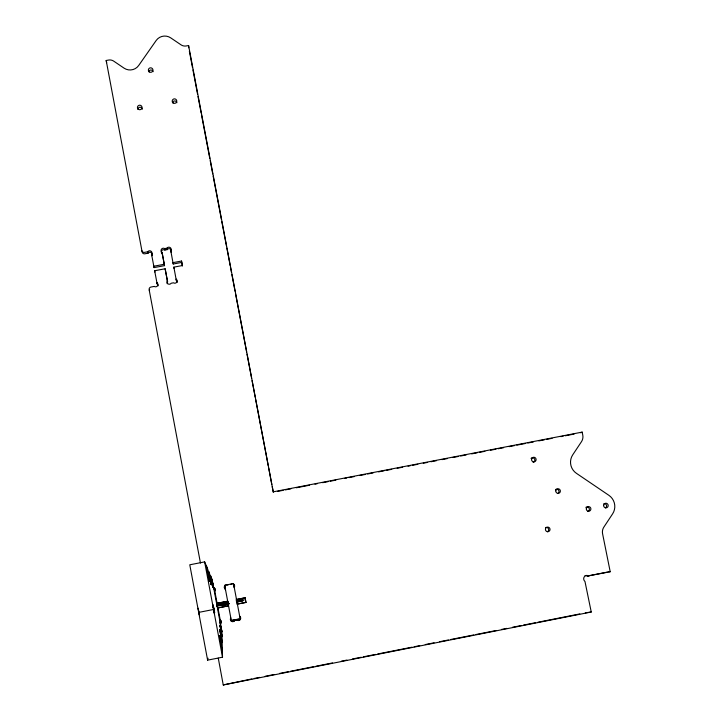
<?xml version="1.0" encoding="UTF-8"?>
<svg xmlns="http://www.w3.org/2000/svg" width="721" height="721" viewBox="0 0 721 721"><rect width="100%" height="100%" fill="white"/><g stroke="black" fill="none" stroke-linecap="round" stroke-linejoin="round"><path stroke-width="1.08" d="M228.386 603.892L227.331 603.666M237.497 601.575C237.56 604.342 236.371 598.908 236.2 600.917M240.084 601.071C240.219 603.117 237.732 597.682 239.309 601.684M225.862 603.856C225.168 605.216 227.268 604.595 227.151 603.91M219.391 604.522C219.346 601.729 220.554 607.262 220.689 605.18M219.4 605.144C219.427 607.947 218.229 602.341 218.102 604.486M221.987 604.64L221.879 605.55L220.698 603.729M225.862 603.252L225.889 602.513L227.8 602.35M227.151 602.999L227.178 602.251L228.386 602.08L227.926 602.377M237.488 600.953C237.452 598.16 238.669 603.684 238.786 601.611M221.978 603.729C222.122 601.638 223.131 606.749 223.276 604.667M216.805 605.937L216.633 606.532M224.564 603.216L227.466 602.161M220.329 640.627L219.409 635.417L219.535 636.156M219.95 630.776L219.878 630.325M220.256 623.043L220.211 622.412M220.617 624.909L213.353 586.209M240.075 600.16C240.21 598.07 241.481 603.558 241.283 600.845M220.32 623.89A2.352 2.334 -63.2 0 0 220.238 620.069L220.238 619.988A2.343 2.325 -63.2 0 1 220.329 623.791M241.247 600.242C241.941 598.935 242.995 602.945 240.76 600.223M224.555 604.649L223.456 604.423M226.52 603.216L227.16 602.459M238.155 600.926L238.327 600.305L238.795 601.017M218.093 605.937L216.913 604.126L217.391 605.793M224.573 602.972L225.97 602.35L227.34 603.675M225.871 602.72L225.276 603.117L226.178 602.414M240.697 601.035L239.525 600.178M218.778 604.558L218.986 604.144L219.977 605.279M222.591 604.604L222.392 605.018L221.392 603.874M218.715 605.37L218.571 605.793L217.544 604.504M222.663 603.792L223.375 602.837L223.925 603.107M236.885 600.99L237.092 600.575L238.083 601.72M225.285 603.08L225.808 602.477L225.213 602.855M220.491 641.113L222.383 651.559L222.519 657.201L207.612 660.148L208.054 658.192M226.448 604L224.33 604.901C223.14 604.577 227.971 604.874 229.008 603.621M223.861 604.504L223.168 605.289L225.754 604.766M220.103 604.135L221.248 605.162M217.958 607.92L228.539 605.838L217.958 607.92L220.238 620.069M227.71 603.883L226.277 604.252L225.52 602.945M152.239 254.207A2.298 2.28 -7.9 0 0 148.057 253.197L144.822 253.801A2.298 2.28 -8.1 0 1 142.136 251.98L106.185 60.483L108.492 60.068A6.985 6.868 -0.7 0 1 113.72 61.141L124.084 68.162A10.491 10.31 0.8 0 0 138.666 65.521L156.178 40.493A10.473 10.292 3.4 0 1 170.733 37.871L181.079 44.873A6.958 6.84 4.9 0 0 186.288 45.946L188.596 45.531L273.304 492.227L272.25 486.702M225.412 604.577L228.917 603.765M223.104 605.261L223.789 604.739M223.339 602.9L225.448 602.801M224.591 602.765L224.051 603.135L224.519 602.729C223.6 603.378 226.403 605.604 223.564 604.604M226.295 602.882L225.979 602.341L227.106 602.224L225.925 602.395L226.727 602.612M227.512 604.099L228.449 604.108M223.168 605.279L223.636 604.865M226.691 602.603L228.106 602.423M224.051 603.153L225.322 602.819C224.231 601.702 225.412 605.784 226.34 604.234M225.862 604.613L223.744 604.766M226.295 602.873C226.133 604.91 228.611 603.856 226.709 604.315M228.791 603.684L227.998 604.063M217.093 603.315L227.674 601.233L217.093 603.315L214.813 591.166A2.352 2.325 -60.3 0 0 213.055 587.525M242.31 601.179L244.113 599.971L241.995 599.53M580.702 432.798L582.171 432.113L582.757 435.042A8.85 8.76 60.1 0 1 581.496 441.658L572.726 454.843A13.329 13.176 62.8 0 0 576.412 473.318L608.903 495.336A13.366 13.194 66.7 0 1 612.616 513.848L603.856 527.114A8.895 8.787 68.7 0 0 602.585 533.774L610.209 571.735L587.372 576.052A4.786 4.732 72.9 0 1 586.281 575.737A2.722 2.686 73.5 0 0 585.064 575.529M587.372 576.052L607.551 572.068M251.935 678.912L223.24 684.95L591.247 612.012L584.956 581.396A0.946 0.928 73.7 0 1 584.731 581.234A3.398 3.353 73.5 0 1 585.695 575.637A2.731 2.695 73.5 0 1 587.786 575.637A4.813 4.75 72.8 0 0 588.886 575.953M254.143 678.47L259.668 677.38M265.184 676.28L274.016 674.532M279.532 673.441L288.364 671.693M290.572 671.251L313.752 666.655M315.96 666.222L332.516 662.941M341.348 661.184L346.873 660.094M352.389 659.003L361.221 657.246M363.429 656.813L375.569 654.407M377.777 653.965L411.997 647.188M414.205 646.746L419.73 645.655M425.246 644.556L434.078 642.808M439.594 641.717L448.426 639.969M450.634 639.527L473.814 634.931M476.022 634.498L495.895 630.56M501.419 629.46L506.935 628.37M512.451 627.279L521.283 625.522M523.491 625.089L535.64 622.683M537.848 622.241L579.792 613.932M585.308 612.832L591.247 612.012M245.843 602.414L237.29 604.09L245.951 602.423L245.077 597.817L245.951 602.423M198.681 612.399L213.569 609.47M238.876 618.988L231.234 620.493L240.192 618.988L233.514 583.541L224.682 585.272L231.351 620.727M230.405 618.906A2.343 2.325 -64.7 0 0 234.631 620.529L237.02 620.15A2.352 2.334 -65.4 0 0 240.264 619.51A2.352 2.334 -65.4 0 0 239.651 616.257M209.036 580.099L206.26 565.652L204.638 561.893L189.776 564.795L207.612 660.148M273.52 491.785L582.171 432.113M277.684 491.38L283.173 490.316M285.363 489.892L290.842 488.838M296.331 487.775L309.489 485.233M314.969 484.17L317.159 483.746M322.647 482.691L328.127 481.628M330.317 481.204L335.806 480.141M344.575 478.447L346.765 478.023M348.964 477.599L354.444 476.545M359.923 475.481L365.412 474.418M367.602 473.994L373.081 472.94M378.57 471.876L384.05 470.813M386.24 470.389L391.728 469.335M397.163 468.28L402.606 467.226M408.041 466.181L410.222 465.757M412.394 465.333L417.838 464.288M423.272 463.233L427.625 462.395M430.933 461.755L436.43 460.692M441.937 459.628L447.444 458.556M452.95 457.493L458.457 456.429M460.665 456.005L466.172 454.942M471.678 453.879L477.185 452.815M479.384 452.382L484.891 451.319M490.397 450.255L495.904 449.192M498.103 448.768L503.609 447.705M509.116 446.641L514.623 445.569M516.822 445.145L525.636 443.442M527.835 443.018L533.342 441.955M538.848 440.892L544.355 439.828M546.563 439.395L552.07 438.332M560.875 436.629L563.083 436.205M565.282 435.781L574.087 434.078M173.22 264.012L173.022 262.633L181.53 261.038L181.692 262.426L173.22 264.012L170.787 250.764A2.307 2.289 -5.7 0 0 170.183 247.582A2.307 2.289 -5.7 0 0 166.975 248.186L164.667 248.61A2.307 2.289 -6.4 0 0 161.459 249.214A2.307 2.289 -6.4 0 0 162.054 252.395L164.523 265.643L154.078 267.599L151.572 254.351A2.307 2.289 -7.8 0 0 150.977 251.169A2.307 2.289 -7.8 0 0 147.76 251.773L144.506 252.377A2.307 2.289 -8 0 1 141.812 250.557M161.405 252.647A2.298 2.28 -6.5 0 1 164.893 250.052L167.2 249.619A2.298 2.28 -5.8 0 1 171.228 250.061M164.289 264.265L153.798 266.229L154.078 267.599M158.142 285.831A2.307 2.28 -10.3 0 0 157.142 283.921L154.645 270.736L165.136 268.771L167.371 280.658A2.316 2.289 -8.6 0 0 167.966 283.84A2.316 2.289 -8.6 0 0 171.183 283.236L173.5 282.803A2.307 2.289 -8 0 0 176.708 282.199A2.307 2.289 -8 0 0 176.104 279.018L176.294 280.334A2.298 2.28 -8.1 0 1 177.294 282.29M174.058 268.5L173.869 267.13L182.377 265.544L181.53 261.038M608.614 571.852L610.209 571.735M227.259 602.08L228.269 602.693M227.548 603.856L228.206 604.144M224.961 604.369L225.529 604.468M228.449 603.062L227.403 602.224M225.916 602.386L226.556 602.558M227.593 602.63L228.359 602.873L227.692 602.9L228.187 604.117M223.393 602.855L224.096 603.098M227.692 604.045L228.287 604.252M226.151 604.09L226.827 604.207M237.02 620.15L236.957 620.069A2.343 2.316 -65.4 0 0 240.21 616.834M224.312 604.883L223.447 602.882M214.813 591.166L214.84 591.202A2.334 2.316 -60.3 0 0 215.219 590.211M234.631 620.529L234.685 620.61A2.352 2.334 -64.7 0 1 231.441 621.25A2.352 2.334 -64.7 0 1 230.828 617.987M209.135 580.729L209.009 580.054M207.026 569.356C203.619 555.431 212.794 584.253 211.064 583.46M223.005 603.549L223.456 604.441M214.164 609.678L213.101 605.171L214.407 613.463L213.903 609.389M106.185 60.483L106.645 62.682M147.76 251.773L148.057 253.197M212.569 586.173L212.749 587.011L212.623 586.452M219.914 625.188L220.085 626.243M211.316 584.749L211.172 584.118M213.786 588.624L213.677 588.075M209.243 581.468L209.162 580.765M151.572 254.351L151.852 255.766A2.298 2.28 -7.9 0 0 152.239 254.801M154.645 270.736L154.916 272.078M157.142 283.921L156.881 282.623A2.316 2.289 -10.2 0 1 157.475 285.813A2.316 2.289 -10.2 0 1 154.258 286.417L151.004 287.03A2.316 2.298 -11 0 0 149.148 289.707L200.456 563.065M213.749 588.399L213.912 588.832L213.605 587.651M211.109 583.794L211.307 584.704L211.181 584.145M209.207 581.279L209.045 580.432M214.543 612.913L212.983 605.892M213.713 588.21L213.903 588.778M211.289 584.632L211.154 583.992M209.261 581.36L208.982 580.008M214.696 612.499L214.326 611.778M198.41 609.47L198.158 608.218L198.636 610.633M221.149 637.292L219.707 629.451L219.842 630.262M219.761 629.848L219.869 630.433M219.508 635.931L219.608 636.634L219.544 636.093M213.776 608.875L213.299 605.045L213.488 606.082M199.356 614.779L198.834 611.705M220.148 622.502L220.428 623.584M212.037 583.352L212.65 586.506M219.617 636.481L219.698 637.103M214.624 612.147L213.65 609.371M189.362 51.101L192.516 67.702M192.94 69.91L197.572 94.262M197.996 96.47L201.15 113.071M201.574 115.288L209.784 158.44M210.208 160.657L212.731 173.932M213.155 176.149L221.365 219.301M221.789 221.518L226.421 245.861M226.845 248.078L230.215 265.779M230.423 266.887L231.477 272.412M231.892 274.62L235.046 291.194M235.47 293.402L246.609 351.947M247.024 354.155L251.647 378.453M252.071 380.661L255.225 397.235M255.649 399.443L268.257 465.721M268.681 467.929L271.826 484.494M212.74 582.965L213.11 584.902M220.266 622.665L220.094 621.736L220.193 622.746M221.086 627.072L221.149 627.856M219.923 625.26L220.545 628.496M221.149 631.884L220.68 629.415M211.028 583.397L211.145 583.848M209.054 580.297L208.288 576.458M219.662 636.706L221.14 644.925M214.534 611.66L213.01 606.046M181.692 262.426L182.368 266.013M173.869 267.13L176.294 280.334M233.577 584.821L233.992 587.011M236.254 599.061L237.29 604.54M162.054 252.395L164.523 265.643M167.236 283.714A2.298 2.28 -8.8 0 1 167.587 281.965L165.136 268.771M224.646 585.434L225.466 589.823M228.142 604.063L228.557 606.253M213.2 585.082L213.083 584.452M220.545 624.197L221.149 627.73M213.479 586.579L212.911 583.983M221.149 627.396L221.906 631.425L222.374 651.126L221.78 647.981M212.344 580.955L211.992 578.963L212.325 580.729M213.191 585.488L213.659 587.534M220.734 625.639L221.086 627.513M221.536 629.83L221.888 631.83L221.572 630.109M213.47 586.957L213.813 588.291M211.064 578.161L208.892 571.744L209.414 574.565M211.911 582.496C210.568 575.565 209.577 571.483 212.938 583.677M221.599 634.12L221.987 636.373L220.094 626.161M210.496 580.333L211.19 584.046M220.473 633.723L219.887 630.578M220.545 633.876L222.167 642.492L221.635 639.897M204.638 561.893L222.519 657.201M218.274 658.138L223.24 684.95M212.704 582.892L213.046 584.244M220.329 623.512L220.563 624.747M211.478 580.378L212.623 586.317M210.316 579.612L209.829 577.016M208.09 575.394L207.513 572.267M213.191 607.028L213.578 609.11M214.074 611.642L213.704 609.633M198.78 611.732L198.879 612.291M198.942 612.255L199.356 614.526M198.626 610.921L198.401 609.705M213.227 605.892L212.884 605.334M167.371 280.658L167.587 281.965M164.667 248.61L164.893 250.052M166.975 248.186L167.2 249.619M170.787 250.764L170.994 252.188A2.298 2.28 -5.8 0 0 171.265 251.665M188.596 45.531L188.731 47.784M603.883 503.673A2.307 2.28 66.6 0 1 605.487 507.935M586.497 507.079A2.307 2.28 67.4 0 1 589.3 508.72A2.307 2.28 67.4 0 1 587.696 511.531M585.822 507.386A2.307 2.28 67.4 0 1 586.083 507.233M531.674 458.006A2.298 2.28 63.4 0 1 534.712 459.403A2.298 2.28 63.4 0 1 533.143 462.35M531.044 458.394A2.298 2.28 63.4 0 1 531.278 458.214M555.53 489.532A2.307 2.28 66.5 0 1 558.667 490.343A2.307 2.28 66.5 0 1 557.883 493.497M545.491 527.574A2.307 2.289 71 0 1 548.465 528.736A2.307 2.289 71 0 1 547.428 531.765M227.89 585.128A2.343 2.325 -61.9 0 0 224.736 585.912A2.343 2.325 -61.9 0 0 225.394 589.093L225.376 589.138A2.334 2.316 -61.9 0 1 224.853 585.776M230.648 584.398A2.343 2.325 -62.6 0 1 234.208 587.372M172.418 102.779A2.289 2.253 2.4 0 1 176.924 102.724M148.715 71.721A2.289 2.253 1.7 0 1 153.158 71.676M137.783 109.286A2.289 2.253 -0.3 0 1 142.343 109.204M149.445 290.978A2.307 2.289 -11.1 0 1 149.617 289.608M213.092 587.57A2.334 2.316 -60.3 0 1 215.228 589.607M233.784 584.37A2.334 2.316 -62.6 0 1 234.505 586.579M162.297 253.819A2.298 2.28 -6.5 0 1 161.846 253.422M228.809 603.847L228.341 604.261L228.863 603.81M244.978 597.826L236.425 599.502L245.077 597.817M228.043 602.368L227.214 602.143L228.025 602.35M225.258 602.81L224.628 602.639L225.258 602.81M603.639 505.232A2.316 2.289 66.5 0 0 606.794 507.683A2.316 2.289 66.5 0 0 607.298 503.718A2.316 2.289 66.5 0 0 603.639 505.232M586.326 508.62A2.316 2.289 67.3 0 0 589.49 511.072A2.316 2.289 67.3 0 0 589.994 507.106A2.316 2.289 67.3 0 0 586.326 508.62M531.539 459.394A2.307 2.289 63.3 0 0 534.847 461.629A2.307 2.289 63.3 0 0 535.099 457.646A2.307 2.289 63.3 0 0 531.539 459.394M555.801 490.776A2.316 2.289 66.4 0 0 558.982 493.2A2.316 2.289 66.4 0 0 559.46 489.226A2.316 2.289 66.4 0 0 555.801 490.776M545.473 528.962A2.316 2.298 70.9 0 0 548.483 531.602A2.316 2.298 70.9 0 0 549.231 527.664A2.316 2.298 70.9 0 0 545.473 528.962M138.54 109.394A2.298 2.262 -0.3 0 0 142.037 107.51A2.298 2.262 -0.3 0 0 138.63 105.473A2.298 2.262 -0.3 0 0 138.54 109.394M149.337 71.92A2.298 2.262 1.8 0 0 152.942 70.279A2.298 2.262 1.8 0 0 149.689 68.026A2.298 2.262 1.8 0 0 149.337 71.92M173.166 102.959A2.298 2.262 2.4 0 0 176.771 101.31A2.298 2.262 2.4 0 0 173.518 99.056A2.298 2.262 2.4 0 0 173.166 102.959"/></g></svg>
